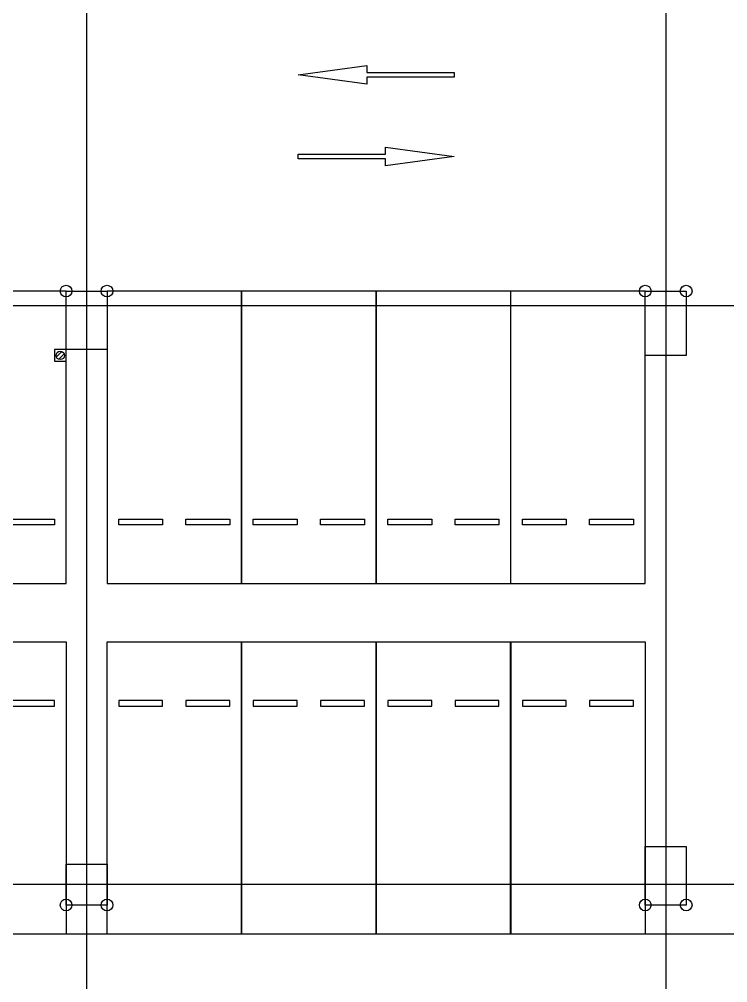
# Model space of a CAD drawing. Header units: metres. Extents: x 630750 to 860239, y 578133 to 726633.
# Drawn here: x 736854 to 748965, y 657632 to 674109 of the extents above; entities that cross this region are included whole.
import ezdxf

# ---------------------------------------------------------------- set-up
doc = ezdxf.new("R2010")
doc.units = ezdxf.units.M
doc.header["$LTSCALE"] = 300
for name, color, linetype in [('A-CEN-1', 1, 'Continuous'), ('A-CON', 2, 'Continuous'), ('A-HAT-2', 8, 'Continuous'), ('A-PARK', 4, 'Continuous'), ('A-코너가드', 7, 'Continuous'), ('PAK', 8, 'Continuous'), ('주차장배수', 3, 'Continuous')]:
    doc.layers.add(name, color=color, linetype=linetype)

# ---------------------------------------------------------------- blocks, each defined once
blk = doc.blocks.new('351')
at = {"ltscale": 5}
for points in [[(1383106, 4240352), (1378268, 4241613), (1378848, 4243839), (1383686, 4242578), (1383106, 4240352)], [(1379765, 4243393), (1379576, 4242667)], [(1379673, 4242642), (1379862, 4243368)], [(1379862, 4243368), (1379765, 4243393)], [(1379862, 4243368), (1379765, 4243393)], [(1379576, 4242667), (1379673, 4242642)], [(1379475, 4242280), (1379286, 4241555)], [(1379572, 4242255), (1379475, 4242280)], [(1379383, 4241529), (1379572, 4242255)], [(1379286, 4241555), (1379383, 4241529)]]:
    blk.add_lwpolyline(points, dxfattribs=at)
for points in [[(1379765, 4243393), (1379576, 4242667)], [(1379673, 4242642), (1379862, 4243368)], [(1379576, 4242667), (1379673, 4242642)], [(1379475, 4242280), (1379286, 4241555)], [(1379572, 4242255), (1379475, 4242280)], [(1379383, 4241529), (1379572, 4242255)], [(1379286, 4241555), (1379383, 4241529)]]:
    blk.add_lwpolyline(points)

msp = doc.modelspace()

# ---------------------------------------------------------------- linework, layer by layer
at = {"layer": 'A-CEN-1', "linetype": 'Continuous'}
for p, q in [((738004.4, 708258.8), (738004.4, 629910.2)), ((747904.4, 708258.8), (747904.4, 599232.8)), ((747904.4, 708258.8), (747904.4, 599232.8)), ((796986.4, 669210.2), (657202.6, 669210.2)), ((796986.4, 659310.2), (657202.6, 659310.2))]:
    msp.add_line(p, q, dxfattribs=at)
at = {"layer": 'A-CON'}
for points in [[(737654.4, 669460.2), (738354.4, 669460.2), (738354.4, 668460.2), (737654.4, 668460.2)], [(747554.4, 669460.2), (748254.4, 669460.2), (748254.4, 668360.2), (747554.4, 668360.2)], [(747554.4, 659960.2), (748254.4, 659960.2), (748254.4, 658960.2), (747554.4, 658960.2)], [(737654.4, 659660.2), (738354.4, 659660.2), (738354.4, 658960.2), (737654.4, 658960.2)]]:
    msp.add_lwpolyline(points, close=True, dxfattribs=at)
at = {"layer": 'A-HAT-2'}
msp.add_line((763254.5, 658460.2), (718403.4, 658460.2), dxfattribs=at)
at = {"layer": 'A-PARK', "color": 8}
for points in [[(744287.7, 673120.2), (742793.4, 673120.2), (742793.4, 673000.2), (741621.1, 673160.2), (742793.4, 673320.2), (742793.4, 673200.2), (744287.7, 673200.2)], [(741621.1, 671800.3), (743115.4, 671800.3), (743115.4, 671920.3), (744287.7, 671760.3), (743115.4, 671600.2), (743115.4, 671720.2), (741621.1, 671720.2)]]:
    msp.add_lwpolyline(points, close=True, dxfattribs=at)
at = {"layer": 'A-코너가드'}
for centre in [(737654.4, 669460.2), (738354.4, 669460.2), (747554.4, 669460.2), (748254.4, 669460.2), (737654.4, 658960.2), (738354.4, 658960.2), (747554.4, 658960.2), (748254.4, 658960.2)]:
    msp.add_circle(centre, 100, dxfattribs=at)
at = {"layer": '주차장배수', "color": 4}
for p, q in [((737488.6, 668334.4), (737580.2, 668426.1)), ((737620.2, 668386.1), (737528.6, 668294.4))]:
    msp.add_line(p, q, dxfattribs=at)
msp.add_lwpolyline([(737654.4, 668460.2), (737454.4, 668460.2), (737454.4, 668260.2), (737654.4, 668260.2)], close=True, dxfattribs=at)
msp.add_circle((737554.4, 668360.2), 70.7, dxfattribs=at)

# ---------------------------------------------------------------- block references
at = {"layer": 'PAK', "ltscale": 5, "xscale": -1, "rotation": 255.3897951536296}
for p in [(-3716759.9, 400671.6), (-3713759.9, 400671.6), (-3711459.9, 400671.6), (-3709159.9, 400671.6), (-3706859.9, 400671.6)]:
    msp.add_blockref('351', p, dxfattribs=at)
at = {"layer": 'PAK', "ltscale": 5, "rotation": 284.6102173901099}
for p in [(-3716760, 927247.9), (-3713760, 927247.9), (-3711460, 927247.9), (-3709160, 927247.9), (-3706860, 927247.9)]:
    msp.add_blockref('351', p, dxfattribs=at)

doc.saveas('drawing.dxf')
